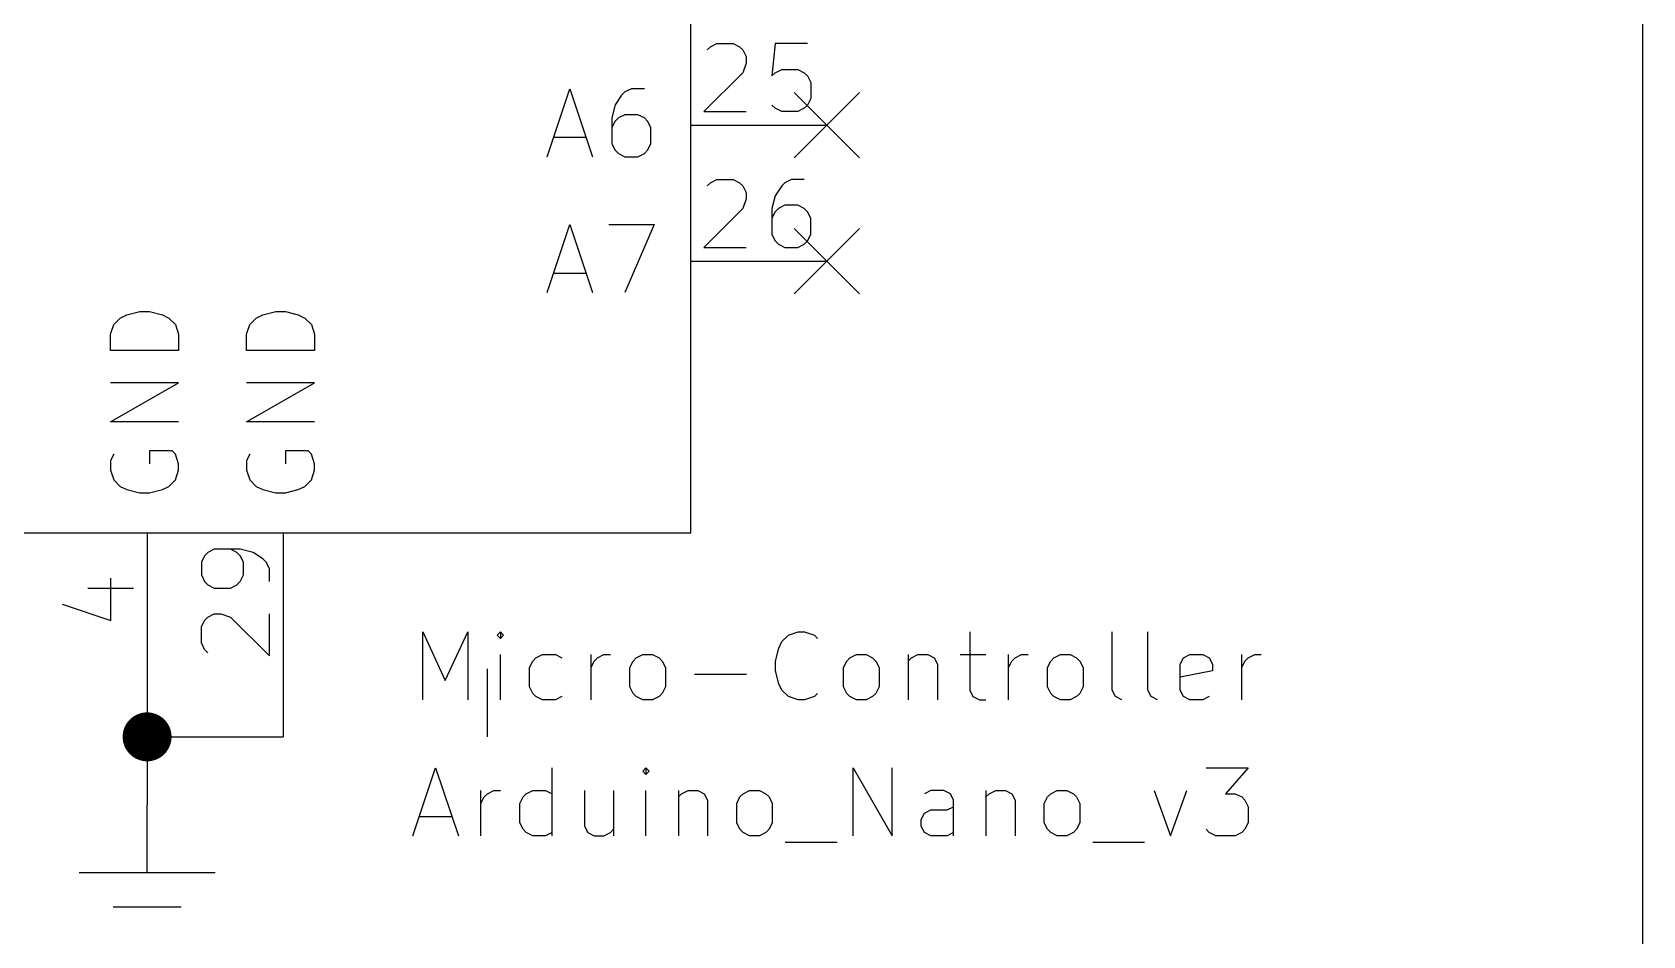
# Model space of a CAD drawing. Extents: x 0.4 to 11.3, y -7.9 to -0.4.
# Drawn here: x 5.566 to 6.75, y -5.246 to -4.582 of the extents above; entities that cross this region are included whole.
import ezdxf

# ---------------------------------------------------------------- set-up
doc = ezdxf.new("R2010")
doc.units = 0
doc.header["$MEASUREMENT"] = 0
for name, color, linetype in [('BLUE2', 5, 'CONTINUOUS'), ('BLUE3', 171, 'CONTINUOUS'), ('CYAN2', 4, 'CONTINUOUS'), ('GREEN3', 91, 'CONTINUOUS'), ('LYELLOW', 51, 'CONTINUOUS'), ('RED2', 1, 'CONTINUOUS'), ('RED3', 11, 'CONTINUOUS')]:
    doc.layers.add(name, color=color, linetype=linetype)

msp = doc.modelspace()

# ---------------------------------------------------------------- linework, layer by layer
at = {"layer": 'BLUE2', "linetype": 'CONTINUOUS'}
for p, q in [((6.126, -4.626), (6.174, -4.674)), ((6.174, -4.626), (6.126, -4.674)), ((6.126, -4.726), (6.174, -4.774)), ((6.174, -4.726), (6.126, -4.774))]:
    msp.add_line(p, q, dxfattribs=at)
at = {"layer": 'BLUE3', "linetype": 'CONTINUOUS'}
msp.add_line((6.75, -5.4), (6.75, -2.5), dxfattribs=at)
at = {"layer": 'CYAN2', "linetype": 'CONTINUOUS'}
for p, q in [((5.9443, -4.6731), (5.9609, -4.6231)), ((5.9443, -4.6731), (5.9609, -4.6231)), ((5.9609, -4.6231), (5.9776, -4.6731)), ((5.9609, -4.6231), (5.9776, -4.6731)), ((5.999, -4.6279), (5.9943, -4.635)), ((5.999, -4.6279), (5.9943, -4.635)), ((6.0014, -4.6255), (5.999, -4.6279)), ((6.0014, -4.6255), (5.999, -4.6279)), ((6.0062, -4.6231), (6.0014, -4.6255)), ((6.0062, -4.6231), (6.0014, -4.6255)), ((6.0157, -4.6231), (6.0062, -4.6231)), ((6.0157, -4.6231), (6.0062, -4.6231)), ((5.9943, -4.635), (5.9919, -4.6446)), ((5.9943, -4.635), (5.9919, -4.6446)), ((6.0014, -4.6422), (5.9967, -4.6446)), ((6.0014, -4.6422), (5.9967, -4.6446)), ((6.011, -4.6422), (6.0014, -4.6422)), ((6.011, -4.6422), (6.0014, -4.6422)), ((6.0157, -4.6446), (6.011, -4.6422)), ((6.0157, -4.6446), (6.011, -4.6422)), ((5.9919, -4.6446), (5.9919, -4.6636)), ((5.9919, -4.6446), (5.9919, -4.6636)), ((5.9943, -4.6469), (5.9919, -4.6517)), ((5.9943, -4.6469), (5.9919, -4.6517)), ((5.9967, -4.6446), (5.9943, -4.6469)), ((5.9967, -4.6446), (5.9943, -4.6469)), ((6.0181, -4.6469), (6.0157, -4.6446)), ((6.0181, -4.6469), (6.0157, -4.6446)), ((6.0205, -4.6517), (6.0181, -4.6469)), ((6.0205, -4.6517), (6.0181, -4.6469)), ((6.0205, -4.6636), (6.0205, -4.6517)), ((6.0205, -4.6636), (6.0205, -4.6517)), ((5.949, -4.6588), (5.9729, -4.6588)), ((5.949, -4.6588), (5.9729, -4.6588)), ((5.9919, -4.6636), (5.9943, -4.6684)), ((5.9919, -4.6636), (5.9943, -4.6684)), ((6.0181, -4.6684), (6.0205, -4.6636)), ((6.0181, -4.6684), (6.0205, -4.6636)), ((5.9943, -4.6684), (5.9967, -4.6708)), ((5.9943, -4.6684), (5.9967, -4.6708)), ((5.9967, -4.6708), (6.0014, -4.6731)), ((5.9967, -4.6708), (6.0014, -4.6731)), ((6.0014, -4.6731), (6.011, -4.6731)), ((6.0014, -4.6731), (6.011, -4.6731)), ((6.011, -4.6731), (6.0157, -4.6708)), ((6.011, -4.6731), (6.0157, -4.6708)), ((6.0157, -4.6708), (6.0181, -4.6684)), ((6.0157, -4.6708), (6.0181, -4.6684)), ((5.9443, -4.7731), (5.9609, -4.7231)), ((5.9443, -4.7731), (5.9609, -4.7231)), ((5.9609, -4.7231), (5.9776, -4.7731)), ((5.9609, -4.7231), (5.9776, -4.7731)), ((5.9895, -4.7231), (6.0229, -4.7231)), ((5.9895, -4.7231), (6.0229, -4.7231)), ((6.0229, -4.7231), (6.0014, -4.7731)), ((6.0229, -4.7231), (6.0014, -4.7731)), ((5.949, -4.7588), (5.9729, -4.7588)), ((5.949, -4.7588), (5.9729, -4.7588)), ((5.6231, -4.8038), (5.6255, -4.7967)), ((5.6231, -4.8038), (5.6255, -4.7967)), ((5.6255, -4.7967), (5.6303, -4.7919)), ((5.6255, -4.7967), (5.6303, -4.7919)), ((5.6303, -4.7919), (5.635, -4.7895)), ((5.6303, -4.7919), (5.635, -4.7895)), ((5.635, -4.7895), (5.6446, -4.7871)), ((5.635, -4.7895), (5.6446, -4.7871)), ((5.6446, -4.7871), (5.6517, -4.7871)), ((5.6446, -4.7871), (5.6517, -4.7871)), ((5.6517, -4.7871), (5.6612, -4.7895)), ((5.6517, -4.7871), (5.6612, -4.7895)), ((5.6612, -4.7895), (5.666, -4.7919)), ((5.6612, -4.7895), (5.666, -4.7919)), ((5.666, -4.7919), (5.6708, -4.7967)), ((5.666, -4.7919), (5.6708, -4.7967)), ((5.6708, -4.7967), (5.6731, -4.8038)), ((5.6708, -4.7967), (5.6731, -4.8038)), ((5.7231, -4.8038), (5.7255, -4.7967)), ((5.7231, -4.8038), (5.7255, -4.7967)), ((5.7255, -4.7967), (5.7303, -4.7919)), ((5.7255, -4.7967), (5.7303, -4.7919)), ((5.7303, -4.7919), (5.735, -4.7895)), ((5.7303, -4.7919), (5.735, -4.7895)), ((5.735, -4.7895), (5.7446, -4.7871)), ((5.735, -4.7895), (5.7446, -4.7871)), ((5.7446, -4.7871), (5.7517, -4.7871)), ((5.7446, -4.7871), (5.7517, -4.7871)), ((5.7517, -4.7871), (5.7612, -4.7895)), ((5.7517, -4.7871), (5.7612, -4.7895)), ((5.7612, -4.7895), (5.766, -4.7919)), ((5.7612, -4.7895), (5.766, -4.7919)), ((5.766, -4.7919), (5.7708, -4.7967)), ((5.766, -4.7919), (5.7708, -4.7967)), ((5.7708, -4.7967), (5.7731, -4.8038)), ((5.7708, -4.7967), (5.7731, -4.8038)), ((5.6231, -4.8157), (5.6231, -4.8038)), ((5.6231, -4.8157), (5.6231, -4.8038)), ((5.6731, -4.8038), (5.6731, -4.8157)), ((5.6731, -4.8038), (5.6731, -4.8157)), ((5.7231, -4.8157), (5.7231, -4.8038)), ((5.7231, -4.8157), (5.7231, -4.8038)), ((5.7731, -4.8038), (5.7731, -4.8157)), ((5.7731, -4.8038), (5.7731, -4.8157)), ((5.6731, -4.8157), (5.6231, -4.8157)), ((5.6731, -4.8157), (5.6231, -4.8157)), ((5.7731, -4.8157), (5.7231, -4.8157)), ((5.7731, -4.8157), (5.7231, -4.8157)), ((5.6231, -4.8681), (5.6731, -4.8395)), ((5.6731, -4.8395), (5.6231, -4.8395)), ((5.6231, -4.8681), (5.6731, -4.8395)), ((5.6731, -4.8395), (5.6231, -4.8395)), ((5.7231, -4.8681), (5.7731, -4.8395)), ((5.7731, -4.8395), (5.7231, -4.8395)), ((5.7231, -4.8681), (5.7731, -4.8395)), ((5.7731, -4.8395), (5.7231, -4.8395)), ((5.6731, -4.8681), (5.6231, -4.8681)), ((5.6731, -4.8681), (5.6231, -4.8681)), ((5.7731, -4.8681), (5.7231, -4.8681)), ((5.7731, -4.8681), (5.7231, -4.8681)), ((5.6255, -4.8919), (5.6231, -4.8967)), ((5.6255, -4.8919), (5.6231, -4.8967)), ((5.6684, -4.8895), (5.6517, -4.8895)), ((5.6517, -4.8895), (5.6517, -4.899)), ((5.6684, -4.8895), (5.6517, -4.8895)), ((5.6517, -4.8895), (5.6517, -4.899)), ((5.6708, -4.8919), (5.6684, -4.8895)), ((5.6708, -4.8919), (5.6684, -4.8895)), ((5.6731, -4.899), (5.6708, -4.8919)), ((5.6731, -4.899), (5.6708, -4.8919)), ((5.7255, -4.8919), (5.7231, -4.8967)), ((5.7255, -4.8919), (5.7231, -4.8967)), ((5.7684, -4.8895), (5.7517, -4.8895)), ((5.7517, -4.8895), (5.7517, -4.899)), ((5.7684, -4.8895), (5.7517, -4.8895)), ((5.7517, -4.8895), (5.7517, -4.899)), ((5.7708, -4.8919), (5.7684, -4.8895)), ((5.7708, -4.8919), (5.7684, -4.8895)), ((5.7731, -4.899), (5.7708, -4.8919)), ((5.7731, -4.899), (5.7708, -4.8919)), ((5.6231, -4.8967), (5.6231, -4.9038)), ((5.6231, -4.8967), (5.6231, -4.9038)), ((5.6231, -4.9038), (5.6255, -4.9109)), ((5.6231, -4.9038), (5.6255, -4.9109)), ((5.6708, -4.9109), (5.6731, -4.9038)), ((5.6708, -4.9109), (5.6731, -4.9038)), ((5.6731, -4.9038), (5.6731, -4.899)), ((5.6731, -4.9038), (5.6731, -4.899)), ((5.7231, -4.8967), (5.7231, -4.9038)), ((5.7231, -4.8967), (5.7231, -4.9038)), ((5.7231, -4.9038), (5.7255, -4.9109)), ((5.7231, -4.9038), (5.7255, -4.9109)), ((5.7708, -4.9109), (5.7731, -4.9038)), ((5.7708, -4.9109), (5.7731, -4.9038)), ((5.7731, -4.9038), (5.7731, -4.899)), ((5.7731, -4.9038), (5.7731, -4.899)), ((5.6255, -4.9109), (5.6303, -4.9157)), ((5.6255, -4.9109), (5.6303, -4.9157)), ((5.666, -4.9157), (5.6708, -4.9109)), ((5.666, -4.9157), (5.6708, -4.9109)), ((5.7255, -4.9109), (5.7303, -4.9157)), ((5.7255, -4.9109), (5.7303, -4.9157)), ((5.766, -4.9157), (5.7708, -4.9109)), ((5.766, -4.9157), (5.7708, -4.9109)), ((5.6303, -4.9157), (5.635, -4.9181)), ((5.6303, -4.9157), (5.635, -4.9181)), ((5.635, -4.9181), (5.6446, -4.9205)), ((5.635, -4.9181), (5.6446, -4.9205)), ((5.6446, -4.9205), (5.6517, -4.9205)), ((5.6446, -4.9205), (5.6517, -4.9205)), ((5.6517, -4.9205), (5.6612, -4.9181)), ((5.6517, -4.9205), (5.6612, -4.9181)), ((5.6612, -4.9181), (5.666, -4.9157)), ((5.6612, -4.9181), (5.666, -4.9157)), ((5.7303, -4.9157), (5.735, -4.9181)), ((5.7303, -4.9157), (5.735, -4.9181)), ((5.735, -4.9181), (5.7446, -4.9205)), ((5.735, -4.9181), (5.7446, -4.9205)), ((5.7446, -4.9205), (5.7517, -4.9205)), ((5.7446, -4.9205), (5.7517, -4.9205)), ((5.7517, -4.9205), (5.7612, -4.9181)), ((5.7517, -4.9205), (5.7612, -4.9181)), ((5.7612, -4.9181), (5.766, -4.9157)), ((5.7612, -4.9181), (5.766, -4.9157)), ((5.8527, -5.0728), (5.8527, -5.0228)), ((5.8527, -5.0228), (5.8693, -5.0585)), ((5.8527, -5.0728), (5.8527, -5.0228)), ((5.8527, -5.0228), (5.8693, -5.0585)), ((5.8693, -5.0585), (5.886, -5.0228)), ((5.8693, -5.0585), (5.886, -5.0228)), ((5.886, -5.0228), (5.886, -5.0728)), ((5.886, -5.0228), (5.886, -5.0728)), ((5.9098, -5.0228), (5.9074, -5.0252)), ((5.9098, -5.0228), (5.9074, -5.0252)), ((5.9074, -5.0252), (5.9098, -5.0276)), ((5.9074, -5.0252), (5.9098, -5.0276)), ((5.9122, -5.0252), (5.9098, -5.0228)), ((5.9098, -5.0228), (5.9098, -5.0276)), ((5.9122, -5.0252), (5.9098, -5.0228)), ((5.9098, -5.0228), (5.9098, -5.0276)), ((5.9098, -5.0276), (5.9122, -5.0252)), ((5.9098, -5.0276), (5.9122, -5.0252)), ((6.1146, -5.0347), (6.1169, -5.0299)), ((6.1146, -5.0347), (6.1169, -5.0299)), ((6.1169, -5.0299), (6.1217, -5.0252)), ((6.1169, -5.0299), (6.1217, -5.0252)), ((6.1217, -5.0252), (6.1289, -5.0228)), ((6.1217, -5.0252), (6.1289, -5.0228)), ((6.1289, -5.0228), (6.1336, -5.0228)), ((6.1289, -5.0228), (6.1336, -5.0228)), ((6.1336, -5.0228), (6.1408, -5.0252)), ((6.1336, -5.0228), (6.1408, -5.0252)), ((6.1408, -5.0252), (6.1431, -5.0276)), ((6.1408, -5.0252), (6.1431, -5.0276)), ((6.255, -5.0228), (6.255, -5.0657)), ((6.255, -5.0228), (6.255, -5.0657)), ((6.3598, -5.0657), (6.3598, -5.0228)), ((6.3598, -5.0657), (6.3598, -5.0228)), ((6.386, -5.0657), (6.386, -5.0228)), ((6.386, -5.0657), (6.386, -5.0228)), ((5.9098, -5.0728), (5.9098, -5.0395)), ((5.9098, -5.0728), (5.9098, -5.0395)), ((5.9312, -5.049), (5.9336, -5.0442)), ((5.9312, -5.049), (5.9336, -5.0442)), ((5.9336, -5.0442), (5.936, -5.0419)), ((5.9336, -5.0442), (5.936, -5.0419)), ((5.936, -5.0419), (5.9408, -5.0395)), ((5.936, -5.0419), (5.9408, -5.0395)), ((5.9408, -5.0395), (5.9503, -5.0395)), ((5.9408, -5.0395), (5.9503, -5.0395)), ((5.9503, -5.0395), (5.955, -5.0419)), ((5.9503, -5.0395), (5.955, -5.0419)), ((5.9765, -5.0728), (5.9765, -5.0395)), ((5.9765, -5.0728), (5.9765, -5.0395)), ((5.9765, -5.049), (5.9789, -5.0442)), ((5.9765, -5.049), (5.9789, -5.0442)), ((5.9789, -5.0442), (5.9812, -5.0419)), ((5.9789, -5.0442), (5.9812, -5.0419)), ((5.9812, -5.0419), (5.986, -5.0395)), ((5.9812, -5.0419), (5.986, -5.0395)), ((5.986, -5.0395), (5.9908, -5.0395)), ((5.986, -5.0395), (5.9908, -5.0395)), ((6.005, -5.049), (6.0074, -5.0442)), ((6.005, -5.049), (6.0074, -5.0442)), ((6.0074, -5.0442), (6.0098, -5.0419)), ((6.0074, -5.0442), (6.0098, -5.0419)), ((6.0098, -5.0419), (6.0146, -5.0395)), ((6.0098, -5.0419), (6.0146, -5.0395)), ((6.0146, -5.0395), (6.0217, -5.0395)), ((6.0146, -5.0395), (6.0217, -5.0395)), ((6.0217, -5.0395), (6.0265, -5.0419)), ((6.0217, -5.0395), (6.0265, -5.0419)), ((6.0265, -5.0419), (6.0289, -5.0442)), ((6.0265, -5.0419), (6.0289, -5.0442)), ((6.0289, -5.0442), (6.0312, -5.049)), ((6.0289, -5.0442), (6.0312, -5.049)), ((6.1122, -5.0442), (6.1146, -5.0347)), ((6.1122, -5.0442), (6.1146, -5.0347)), ((6.1122, -5.0514), (6.1122, -5.0442)), ((6.1122, -5.0514), (6.1122, -5.0442)), ((6.1622, -5.049), (6.1646, -5.0442)), ((6.1622, -5.049), (6.1646, -5.0442)), ((6.1646, -5.0442), (6.1669, -5.0419)), ((6.1646, -5.0442), (6.1669, -5.0419)), ((6.1669, -5.0419), (6.1717, -5.0395)), ((6.1669, -5.0419), (6.1717, -5.0395)), ((6.1717, -5.0395), (6.1789, -5.0395)), ((6.1717, -5.0395), (6.1789, -5.0395)), ((6.1789, -5.0395), (6.1836, -5.0419)), ((6.1789, -5.0395), (6.1836, -5.0419)), ((6.1836, -5.0419), (6.186, -5.0442)), ((6.1836, -5.0419), (6.186, -5.0442)), ((6.186, -5.0442), (6.1884, -5.049)), ((6.186, -5.0442), (6.1884, -5.049)), ((6.2098, -5.0395), (6.2098, -5.0728)), ((6.2098, -5.0395), (6.2098, -5.0728)), ((6.2098, -5.0442), (6.2122, -5.0419)), ((6.2098, -5.0442), (6.2122, -5.0419)), ((6.2122, -5.0419), (6.2169, -5.0395)), ((6.2122, -5.0419), (6.2169, -5.0395)), ((6.2169, -5.0395), (6.2241, -5.0395)), ((6.2169, -5.0395), (6.2241, -5.0395)), ((6.2241, -5.0395), (6.2289, -5.0419)), ((6.2241, -5.0395), (6.2289, -5.0419)), ((6.2289, -5.0419), (6.2312, -5.0466)), ((6.2289, -5.0419), (6.2312, -5.0466)), ((6.2479, -5.0395), (6.2669, -5.0395)), ((6.2479, -5.0395), (6.2669, -5.0395)), ((6.2836, -5.0728), (6.2836, -5.0395)), ((6.2836, -5.0728), (6.2836, -5.0395)), ((6.2836, -5.049), (6.286, -5.0442)), ((6.2836, -5.049), (6.286, -5.0442)), ((6.286, -5.0442), (6.2884, -5.0419)), ((6.286, -5.0442), (6.2884, -5.0419)), ((6.2884, -5.0419), (6.2931, -5.0395)), ((6.2884, -5.0419), (6.2931, -5.0395)), ((6.2931, -5.0395), (6.2979, -5.0395)), ((6.2931, -5.0395), (6.2979, -5.0395)), ((6.3122, -5.049), (6.3146, -5.0442)), ((6.3122, -5.049), (6.3146, -5.0442)), ((6.3146, -5.0442), (6.3169, -5.0419)), ((6.3146, -5.0442), (6.3169, -5.0419)), ((6.3169, -5.0419), (6.3217, -5.0395)), ((6.3169, -5.0419), (6.3217, -5.0395)), ((6.3217, -5.0395), (6.3289, -5.0395)), ((6.3217, -5.0395), (6.3289, -5.0395)), ((6.3289, -5.0395), (6.3336, -5.0419)), ((6.3289, -5.0395), (6.3336, -5.0419)), ((6.3336, -5.0419), (6.336, -5.0442)), ((6.3336, -5.0419), (6.336, -5.0442)), ((6.336, -5.0442), (6.3384, -5.049)), ((6.336, -5.0442), (6.3384, -5.049)), ((6.4098, -5.0466), (6.4122, -5.0419)), ((6.4098, -5.0466), (6.4122, -5.0419)), ((6.4122, -5.0419), (6.4169, -5.0395)), ((6.4122, -5.0419), (6.4169, -5.0395)), ((6.4169, -5.0395), (6.4265, -5.0395)), ((6.4169, -5.0395), (6.4265, -5.0395)), ((6.4265, -5.0395), (6.4312, -5.0419)), ((6.4265, -5.0395), (6.4312, -5.0419)), ((6.4312, -5.0419), (6.4336, -5.0466)), ((6.4312, -5.0419), (6.4336, -5.0466)), ((6.455, -5.0728), (6.455, -5.0395)), ((6.455, -5.0728), (6.455, -5.0395)), ((6.455, -5.049), (6.4574, -5.0442)), ((6.455, -5.049), (6.4574, -5.0442)), ((6.4574, -5.0442), (6.4598, -5.0419)), ((6.4574, -5.0442), (6.4598, -5.0419)), ((6.4598, -5.0419), (6.4646, -5.0395)), ((6.4598, -5.0419), (6.4646, -5.0395)), ((6.4646, -5.0395), (6.4693, -5.0395)), ((6.4646, -5.0395), (6.4693, -5.0395)), ((5.9312, -5.0633), (5.9312, -5.049)), ((5.9312, -5.0633), (5.9312, -5.049)), ((6.005, -5.0633), (6.005, -5.049)), ((6.005, -5.0633), (6.005, -5.049)), ((6.0312, -5.049), (6.0312, -5.0633)), ((6.0312, -5.049), (6.0312, -5.0633)), ((6.0527, -5.0538), (6.0908, -5.0538)), ((6.0527, -5.0538), (6.0908, -5.0538)), ((6.1146, -5.0609), (6.1122, -5.0514)), ((6.1146, -5.0609), (6.1122, -5.0514)), ((6.1622, -5.0633), (6.1622, -5.049)), ((6.1622, -5.0633), (6.1622, -5.049)), ((6.1884, -5.049), (6.1884, -5.0633)), ((6.1884, -5.049), (6.1884, -5.0633)), ((6.2312, -5.0466), (6.2312, -5.0728)), ((6.2312, -5.0466), (6.2312, -5.0728)), ((6.3122, -5.0633), (6.3122, -5.049)), ((6.3122, -5.0633), (6.3122, -5.049)), ((6.3384, -5.049), (6.3384, -5.0633)), ((6.3384, -5.049), (6.3384, -5.0633)), ((6.4098, -5.0657), (6.4098, -5.0466)), ((6.4098, -5.0657), (6.4098, -5.0466)), ((6.4336, -5.0514), (6.4098, -5.0561)), ((6.4336, -5.0514), (6.4098, -5.0561)), ((6.4336, -5.0466), (6.4336, -5.0514)), ((6.4336, -5.0466), (6.4336, -5.0514)), ((5.9336, -5.068), (5.9312, -5.0633)), ((5.9336, -5.068), (5.9312, -5.0633)), ((5.936, -5.0704), (5.9336, -5.068)), ((5.936, -5.0704), (5.9336, -5.068)), ((6.0074, -5.068), (6.005, -5.0633)), ((6.0074, -5.068), (6.005, -5.0633)), ((6.0098, -5.0704), (6.0074, -5.068)), ((6.0098, -5.0704), (6.0074, -5.068)), ((6.0289, -5.068), (6.0265, -5.0704)), ((6.0289, -5.068), (6.0265, -5.0704)), ((6.0312, -5.0633), (6.0289, -5.068)), ((6.0312, -5.0633), (6.0289, -5.068)), ((6.1169, -5.0657), (6.1146, -5.0609)), ((6.1169, -5.0657), (6.1146, -5.0609)), ((6.1217, -5.0704), (6.1169, -5.0657)), ((6.1217, -5.0704), (6.1169, -5.0657)), ((6.1431, -5.068), (6.1408, -5.0704)), ((6.1431, -5.068), (6.1408, -5.0704)), ((6.1646, -5.068), (6.1622, -5.0633)), ((6.1646, -5.068), (6.1622, -5.0633)), ((6.1669, -5.0704), (6.1646, -5.068)), ((6.1669, -5.0704), (6.1646, -5.068)), ((6.186, -5.068), (6.1836, -5.0704)), ((6.186, -5.068), (6.1836, -5.0704)), ((6.1884, -5.0633), (6.186, -5.068)), ((6.1884, -5.0633), (6.186, -5.068)), ((6.255, -5.0657), (6.2574, -5.0704)), ((6.255, -5.0657), (6.2574, -5.0704)), ((6.3146, -5.068), (6.3122, -5.0633)), ((6.3146, -5.068), (6.3122, -5.0633)), ((6.3169, -5.0704), (6.3146, -5.068)), ((6.3169, -5.0704), (6.3146, -5.068)), ((6.336, -5.068), (6.3336, -5.0704)), ((6.336, -5.068), (6.3336, -5.0704)), ((6.3384, -5.0633), (6.336, -5.068)), ((6.3384, -5.0633), (6.336, -5.068)), ((6.3622, -5.0704), (6.3598, -5.0657)), ((6.3622, -5.0704), (6.3598, -5.0657)), ((6.3884, -5.0704), (6.386, -5.0657)), ((6.3884, -5.0704), (6.386, -5.0657)), ((6.4122, -5.0704), (6.4098, -5.0657)), ((6.4122, -5.0704), (6.4098, -5.0657)), ((5.9408, -5.0728), (5.936, -5.0704)), ((5.9408, -5.0728), (5.936, -5.0704)), ((5.9503, -5.0728), (5.9408, -5.0728)), ((5.9503, -5.0728), (5.9408, -5.0728)), ((5.955, -5.0704), (5.9503, -5.0728)), ((5.955, -5.0704), (5.9503, -5.0728)), ((6.0146, -5.0728), (6.0098, -5.0704)), ((6.0146, -5.0728), (6.0098, -5.0704)), ((6.0217, -5.0728), (6.0146, -5.0728)), ((6.0217, -5.0728), (6.0146, -5.0728)), ((6.0265, -5.0704), (6.0217, -5.0728)), ((6.0265, -5.0704), (6.0217, -5.0728)), ((6.1289, -5.0728), (6.1217, -5.0704)), ((6.1289, -5.0728), (6.1217, -5.0704)), ((6.1336, -5.0728), (6.1289, -5.0728)), ((6.1336, -5.0728), (6.1289, -5.0728)), ((6.1408, -5.0704), (6.1336, -5.0728)), ((6.1408, -5.0704), (6.1336, -5.0728)), ((6.1717, -5.0728), (6.1669, -5.0704)), ((6.1717, -5.0728), (6.1669, -5.0704)), ((6.1789, -5.0728), (6.1717, -5.0728)), ((6.1789, -5.0728), (6.1717, -5.0728)), ((6.1836, -5.0704), (6.1789, -5.0728)), ((6.1836, -5.0704), (6.1789, -5.0728)), ((6.2574, -5.0704), (6.2622, -5.0728)), ((6.2574, -5.0704), (6.2622, -5.0728)), ((6.2622, -5.0728), (6.2669, -5.0728)), ((6.2622, -5.0728), (6.2669, -5.0728)), ((6.3217, -5.0728), (6.3169, -5.0704)), ((6.3217, -5.0728), (6.3169, -5.0704)), ((6.3289, -5.0728), (6.3217, -5.0728)), ((6.3289, -5.0728), (6.3217, -5.0728)), ((6.3336, -5.0704), (6.3289, -5.0728)), ((6.3336, -5.0704), (6.3289, -5.0728)), ((6.3669, -5.0728), (6.3622, -5.0704)), ((6.3669, -5.0728), (6.3622, -5.0704)), ((6.3931, -5.0728), (6.3884, -5.0704)), ((6.3931, -5.0728), (6.3884, -5.0704)), ((6.4169, -5.0728), (6.4122, -5.0704)), ((6.4169, -5.0728), (6.4122, -5.0704)), ((6.4265, -5.0728), (6.4169, -5.0728)), ((6.4265, -5.0728), (6.4169, -5.0728)), ((6.4312, -5.0704), (6.4265, -5.0728)), ((6.4312, -5.0704), (6.4265, -5.0728)), ((5.8455, -5.1728), (5.8622, -5.1228)), ((5.8455, -5.1728), (5.8622, -5.1228)), ((5.8622, -5.1228), (5.8789, -5.1728)), ((5.8622, -5.1228), (5.8789, -5.1728)), ((5.9479, -5.1728), (5.9479, -5.1228)), ((5.9479, -5.1728), (5.9479, -5.1228)), ((6.0169, -5.1228), (6.0146, -5.1252)), ((6.0169, -5.1228), (6.0146, -5.1252)), ((6.0146, -5.1252), (6.0169, -5.1276)), ((6.0146, -5.1252), (6.0169, -5.1276)), ((6.0193, -5.1252), (6.0169, -5.1228)), ((6.0169, -5.1228), (6.0169, -5.1276)), ((6.0193, -5.1252), (6.0169, -5.1228)), ((6.0169, -5.1228), (6.0169, -5.1276)), ((6.0169, -5.1276), (6.0193, -5.1252)), ((6.0169, -5.1276), (6.0193, -5.1252)), ((6.1693, -5.1728), (6.1693, -5.1228)), ((6.1693, -5.1228), (6.1979, -5.1728)), ((6.1693, -5.1728), (6.1693, -5.1228)), ((6.1693, -5.1228), (6.1979, -5.1728)), ((6.1979, -5.1728), (6.1979, -5.1228)), ((6.1979, -5.1728), (6.1979, -5.1228)), ((6.4288, -5.1228), (6.4598, -5.1228)), ((6.4288, -5.1228), (6.4598, -5.1228)), ((6.4598, -5.1228), (6.4431, -5.1419)), ((6.4598, -5.1228), (6.4431, -5.1419)), ((5.8955, -5.1728), (5.8955, -5.1395)), ((5.8955, -5.1728), (5.8955, -5.1395)), ((5.9003, -5.1419), (5.905, -5.1395)), ((5.9003, -5.1419), (5.905, -5.1395)), ((5.905, -5.1395), (5.9098, -5.1395)), ((5.905, -5.1395), (5.9098, -5.1395)), ((5.9289, -5.1419), (5.9336, -5.1395)), ((5.9289, -5.1419), (5.9336, -5.1395)), ((5.9336, -5.1395), (5.9431, -5.1395)), ((5.9336, -5.1395), (5.9431, -5.1395)), ((5.9431, -5.1395), (5.9479, -5.1419)), ((5.9431, -5.1395), (5.9479, -5.1419)), ((5.9717, -5.1395), (5.9717, -5.1657)), ((5.9717, -5.1395), (5.9717, -5.1657)), ((5.9931, -5.1395), (5.9931, -5.1728)), ((5.9931, -5.1395), (5.9931, -5.1728)), ((6.0169, -5.1728), (6.0169, -5.1395)), ((6.0169, -5.1728), (6.0169, -5.1395)), ((6.0408, -5.1395), (6.0408, -5.1728)), ((6.0408, -5.1395), (6.0408, -5.1728)), ((6.0431, -5.1419), (6.0479, -5.1395)), ((6.0431, -5.1419), (6.0479, -5.1395)), ((6.0479, -5.1395), (6.055, -5.1395)), ((6.0479, -5.1395), (6.055, -5.1395)), ((6.055, -5.1395), (6.0598, -5.1419)), ((6.055, -5.1395), (6.0598, -5.1419)), ((6.0884, -5.1419), (6.0931, -5.1395)), ((6.0884, -5.1419), (6.0931, -5.1395)), ((6.0931, -5.1395), (6.1003, -5.1395)), ((6.0931, -5.1395), (6.1003, -5.1395)), ((6.1003, -5.1395), (6.105, -5.1419)), ((6.1003, -5.1395), (6.105, -5.1419)), ((6.2265, -5.1395), (6.2217, -5.1419)), ((6.2265, -5.1395), (6.2217, -5.1419)), ((6.236, -5.1395), (6.2265, -5.1395)), ((6.236, -5.1395), (6.2265, -5.1395)), ((6.2408, -5.1419), (6.236, -5.1395)), ((6.2408, -5.1419), (6.236, -5.1395)), ((6.2669, -5.1395), (6.2669, -5.1728)), ((6.2669, -5.1395), (6.2669, -5.1728)), ((6.2693, -5.1419), (6.2741, -5.1395)), ((6.2693, -5.1419), (6.2741, -5.1395)), ((6.2741, -5.1395), (6.2812, -5.1395)), ((6.2741, -5.1395), (6.2812, -5.1395)), ((6.2812, -5.1395), (6.286, -5.1419)), ((6.2812, -5.1395), (6.286, -5.1419)), ((6.3146, -5.1419), (6.3193, -5.1395)), ((6.3146, -5.1419), (6.3193, -5.1395)), ((6.3193, -5.1395), (6.3265, -5.1395)), ((6.3193, -5.1395), (6.3265, -5.1395)), ((6.3265, -5.1395), (6.3312, -5.1419)), ((6.3265, -5.1395), (6.3312, -5.1419)), ((6.3907, -5.1395), (6.4027, -5.1728)), ((6.3907, -5.1395), (6.4027, -5.1728)), ((6.4027, -5.1728), (6.4146, -5.1395)), ((6.4027, -5.1728), (6.4146, -5.1395)), ((5.8955, -5.149), (5.8979, -5.1442)), ((5.8955, -5.149), (5.8979, -5.1442)), ((5.8979, -5.1442), (5.9003, -5.1419)), ((5.8979, -5.1442), (5.9003, -5.1419)), ((5.9241, -5.149), (5.9265, -5.1442)), ((5.9241, -5.149), (5.9265, -5.1442)), ((5.9241, -5.1633), (5.9241, -5.149)), ((5.9241, -5.1633), (5.9241, -5.149)), ((5.9265, -5.1442), (5.9289, -5.1419)), ((5.9265, -5.1442), (5.9289, -5.1419)), ((6.0408, -5.1442), (6.0431, -5.1419)), ((6.0408, -5.1442), (6.0431, -5.1419)), ((6.0598, -5.1419), (6.0622, -5.1466)), ((6.0598, -5.1419), (6.0622, -5.1466)), ((6.0622, -5.1466), (6.0622, -5.1728)), ((6.0622, -5.1466), (6.0622, -5.1728)), ((6.0836, -5.149), (6.086, -5.1442)), ((6.0836, -5.149), (6.086, -5.1442)), ((6.0836, -5.1633), (6.0836, -5.149)), ((6.0836, -5.1633), (6.0836, -5.149)), ((6.086, -5.1442), (6.0884, -5.1419)), ((6.086, -5.1442), (6.0884, -5.1419)), ((6.105, -5.1419), (6.1074, -5.1442)), ((6.105, -5.1419), (6.1074, -5.1442)), ((6.1074, -5.1442), (6.1098, -5.149)), ((6.1074, -5.1442), (6.1098, -5.149)), ((6.1098, -5.149), (6.1098, -5.1633)), ((6.1098, -5.149), (6.1098, -5.1633)), ((6.2384, -5.1538), (6.2431, -5.1514)), ((6.2384, -5.1538), (6.2431, -5.1514)), ((6.2431, -5.1466), (6.2408, -5.1419)), ((6.2431, -5.1466), (6.2408, -5.1419)), ((6.2431, -5.1728), (6.2431, -5.1466)), ((6.2431, -5.1728), (6.2431, -5.1466)), ((6.2669, -5.1442), (6.2693, -5.1419)), ((6.2669, -5.1442), (6.2693, -5.1419)), ((6.286, -5.1419), (6.2884, -5.1466)), ((6.286, -5.1419), (6.2884, -5.1466)), ((6.2884, -5.1466), (6.2884, -5.1728)), ((6.2884, -5.1466), (6.2884, -5.1728)), ((6.3098, -5.149), (6.3122, -5.1442)), ((6.3098, -5.149), (6.3122, -5.1442)), ((6.3098, -5.1633), (6.3098, -5.149)), ((6.3098, -5.1633), (6.3098, -5.149)), ((6.3122, -5.1442), (6.3146, -5.1419)), ((6.3122, -5.1442), (6.3146, -5.1419)), ((6.3312, -5.1419), (6.3336, -5.1442)), ((6.3312, -5.1419), (6.3336, -5.1442)), ((6.3336, -5.1442), (6.336, -5.149)), ((6.3336, -5.1442), (6.336, -5.149)), ((6.336, -5.149), (6.336, -5.1633)), ((6.336, -5.149), (6.336, -5.1633)), ((6.4431, -5.1419), (6.4503, -5.1419)), ((6.4431, -5.1419), (6.4503, -5.1419)), ((6.4503, -5.1419), (6.455, -5.1442)), ((6.4503, -5.1419), (6.455, -5.1442)), ((6.455, -5.1442), (6.4574, -5.1466)), ((6.455, -5.1442), (6.4574, -5.1466)), ((6.4574, -5.1466), (6.4598, -5.1514)), ((6.4574, -5.1466), (6.4598, -5.1514)), ((6.4598, -5.1514), (6.4598, -5.1633)), ((6.4598, -5.1514), (6.4598, -5.1633)), ((5.8503, -5.1585), (5.8741, -5.1585)), ((5.8503, -5.1585), (5.8741, -5.1585)), ((5.9265, -5.168), (5.9241, -5.1633)), ((5.9265, -5.168), (5.9241, -5.1633)), ((6.086, -5.168), (6.0836, -5.1633)), ((6.086, -5.168), (6.0836, -5.1633)), ((6.1098, -5.1633), (6.1074, -5.168)), ((6.1098, -5.1633), (6.1074, -5.168)), ((6.2193, -5.1609), (6.2217, -5.1561)), ((6.2193, -5.1609), (6.2217, -5.1561)), ((6.2193, -5.1657), (6.2193, -5.1609)), ((6.2193, -5.1657), (6.2193, -5.1609)), ((6.2217, -5.1561), (6.2265, -5.1538)), ((6.2217, -5.1561), (6.2265, -5.1538)), ((6.2265, -5.1538), (6.2384, -5.1538)), ((6.2265, -5.1538), (6.2384, -5.1538)), ((6.3122, -5.168), (6.3098, -5.1633)), ((6.3122, -5.168), (6.3098, -5.1633)), ((6.336, -5.1633), (6.3336, -5.168)), ((6.336, -5.1633), (6.3336, -5.168)), ((6.4598, -5.1633), (6.4574, -5.168)), ((6.4598, -5.1633), (6.4574, -5.168)), ((5.9289, -5.1704), (5.9265, -5.168)), ((5.9289, -5.1704), (5.9265, -5.168)), ((5.9336, -5.1728), (5.9289, -5.1704)), ((5.9336, -5.1728), (5.9289, -5.1704)), ((5.9431, -5.1728), (5.9336, -5.1728)), ((5.9431, -5.1728), (5.9336, -5.1728)), ((5.9479, -5.1704), (5.9431, -5.1728)), ((5.9479, -5.1704), (5.9431, -5.1728)), ((5.9717, -5.1657), (5.9741, -5.1704)), ((5.9717, -5.1657), (5.9741, -5.1704)), ((5.9741, -5.1704), (5.9789, -5.1728)), ((5.9741, -5.1704), (5.9789, -5.1728)), ((5.9789, -5.1728), (5.986, -5.1728)), ((5.9789, -5.1728), (5.986, -5.1728)), ((5.986, -5.1728), (5.9908, -5.1704)), ((5.986, -5.1728), (5.9908, -5.1704)), ((5.9908, -5.1704), (5.9931, -5.168)), ((5.9908, -5.1704), (5.9931, -5.168)), ((6.0884, -5.1704), (6.086, -5.168)), ((6.0884, -5.1704), (6.086, -5.168)), ((6.0931, -5.1728), (6.0884, -5.1704)), ((6.0931, -5.1728), (6.0884, -5.1704)), ((6.1003, -5.1728), (6.0931, -5.1728)), ((6.1003, -5.1728), (6.0931, -5.1728)), ((6.105, -5.1704), (6.1003, -5.1728)), ((6.105, -5.1704), (6.1003, -5.1728)), ((6.1074, -5.168), (6.105, -5.1704)), ((6.1074, -5.168), (6.105, -5.1704)), ((6.2217, -5.1704), (6.2193, -5.1657)), ((6.2217, -5.1704), (6.2193, -5.1657)), ((6.2265, -5.1728), (6.2217, -5.1704)), ((6.2265, -5.1728), (6.2217, -5.1704)), ((6.2384, -5.1728), (6.2265, -5.1728)), ((6.2384, -5.1728), (6.2265, -5.1728)), ((6.2431, -5.1704), (6.2384, -5.1728)), ((6.2431, -5.1704), (6.2384, -5.1728)), ((6.3146, -5.1704), (6.3122, -5.168)), ((6.3146, -5.1704), (6.3122, -5.168)), ((6.3193, -5.1728), (6.3146, -5.1704)), ((6.3193, -5.1728), (6.3146, -5.1704)), ((6.3265, -5.1728), (6.3193, -5.1728)), ((6.3265, -5.1728), (6.3193, -5.1728)), ((6.3312, -5.1704), (6.3265, -5.1728)), ((6.3312, -5.1704), (6.3265, -5.1728)), ((6.3336, -5.168), (6.3312, -5.1704)), ((6.3336, -5.168), (6.3312, -5.1704)), ((6.4312, -5.1704), (6.4288, -5.168)), ((6.4312, -5.1704), (6.4288, -5.168)), ((6.436, -5.1728), (6.4312, -5.1704)), ((6.436, -5.1728), (6.4312, -5.1704)), ((6.4503, -5.1728), (6.436, -5.1728)), ((6.4503, -5.1728), (6.436, -5.1728)), ((6.455, -5.1704), (6.4503, -5.1728)), ((6.455, -5.1704), (6.4503, -5.1728)), ((6.4574, -5.168), (6.455, -5.1704)), ((6.4574, -5.168), (6.455, -5.1704)), ((6.1193, -5.1776), (6.1574, -5.1776)), ((6.1193, -5.1776), (6.1574, -5.1776)), ((6.3455, -5.1776), (6.3836, -5.1776)), ((6.3455, -5.1776), (6.3836, -5.1776))]:
    msp.add_line(p, q, dxfattribs=at)
at = {"layer": 'GREEN3', "linetype": 'CONTINUOUS'}
for p, q in [((5.65, -5.05), (5.65, -5.1)), ((5.75, -5.05), (5.75, -5.1)), ((5.9, -5.05), (5.9, -5.1)), ((5.65, -5.1), (5.65, -5.15)), ((5.65, -5.1), (5.75, -5.1))]:
    msp.add_line(p, q, dxfattribs=at)
at = {"layer": 'GREEN3', "const_width": 0.018}
msp.add_lwpolyline([(5.641, -5.1, 1), (5.659, -5.1, 1)], format="xyb", close=True, dxfattribs=at)
at = {"layer": 'LYELLOW', "linetype": 'CONTINUOUS'}
for p, q in [((6.05, -4.95), (6.05, -3.15)), ((5.25, -4.95), (6.05, -4.95))]:
    msp.add_line(p, q, dxfattribs=at)
at = {"layer": 'RED2', "linetype": 'CONTINUOUS'}
for p, q in [((6.05, -4.95), (6.05, -3.15)), ((6.05, -4.65), (6.15, -4.65)), ((6.05, -4.65), (6.15, -4.65)), ((6.05, -4.75), (6.15, -4.75)), ((6.05, -4.75), (6.15, -4.75)), ((5.25, -4.95), (6.05, -4.95)), ((5.65, -4.95), (5.65, -5.05)), ((5.65, -4.95), (5.65, -5.05)), ((5.75, -4.95), (5.75, -5.05)), ((5.75, -4.95), (5.75, -5.05)), ((5.65, -5.2), (5.65, -5.15)), ((5.7, -5.2), (5.6, -5.2)), ((5.625, -5.225), (5.675, -5.225))]:
    msp.add_line(p, q, dxfattribs=at)
at = {"layer": 'RED3', "linetype": 'CONTINUOUS'}
for p, q in [((6.0619, -4.5946), (6.0643, -4.5923)), ((6.0619, -4.5946), (6.0643, -4.5923)), ((6.0643, -4.5923), (6.069, -4.5899)), ((6.0643, -4.5923), (6.069, -4.5899)), ((6.069, -4.5899), (6.081, -4.5899)), ((6.069, -4.5899), (6.081, -4.5899)), ((6.081, -4.5899), (6.0857, -4.5923)), ((6.081, -4.5899), (6.0857, -4.5923)), ((6.0857, -4.5923), (6.0881, -4.5946)), ((6.0857, -4.5923), (6.0881, -4.5946)), ((6.0881, -4.5946), (6.0905, -4.5994)), ((6.0881, -4.5946), (6.0905, -4.5994)), ((6.1119, -4.5899), (6.1095, -4.6137)), ((6.1119, -4.5899), (6.1095, -4.6137)), ((6.1357, -4.5899), (6.1119, -4.5899)), ((6.1357, -4.5899), (6.1119, -4.5899)), ((6.0905, -4.6042), (6.0881, -4.6113)), ((6.0905, -4.6042), (6.0881, -4.6113)), ((6.0905, -4.5994), (6.0905, -4.6042)), ((6.0905, -4.5994), (6.0905, -4.6042)), ((6.0881, -4.6113), (6.0595, -4.6399)), ((6.0881, -4.6113), (6.0595, -4.6399)), ((6.1095, -4.6137), (6.1119, -4.6113)), ((6.1095, -4.6137), (6.1119, -4.6113)), ((6.1119, -4.6113), (6.1167, -4.6089)), ((6.1119, -4.6113), (6.1167, -4.6089)), ((6.1167, -4.6089), (6.1286, -4.6089)), ((6.1167, -4.6089), (6.1286, -4.6089)), ((6.1286, -4.6089), (6.1333, -4.6113)), ((6.1286, -4.6089), (6.1333, -4.6113)), ((6.1333, -4.6113), (6.1357, -4.6137)), ((6.1333, -4.6113), (6.1357, -4.6137)), ((6.1357, -4.6137), (6.1381, -4.6184)), ((6.1357, -4.6137), (6.1381, -4.6184)), ((6.1381, -4.6184), (6.1381, -4.6304)), ((6.1381, -4.6184), (6.1381, -4.6304)), ((6.1381, -4.6304), (6.1357, -4.6351)), ((6.1381, -4.6304), (6.1357, -4.6351)), ((6.0595, -4.6399), (6.0905, -4.6399)), ((6.0595, -4.6399), (6.0905, -4.6399)), ((6.1119, -4.6375), (6.1095, -4.6351)), ((6.1119, -4.6375), (6.1095, -4.6351)), ((6.1167, -4.6399), (6.1119, -4.6375)), ((6.1167, -4.6399), (6.1119, -4.6375)), ((6.1286, -4.6399), (6.1167, -4.6399)), ((6.1286, -4.6399), (6.1167, -4.6399)), ((6.1333, -4.6375), (6.1286, -4.6399)), ((6.1333, -4.6375), (6.1286, -4.6399)), ((6.1357, -4.6351), (6.1333, -4.6375)), ((6.1357, -4.6351), (6.1333, -4.6375)), ((6.0643, -4.6923), (6.069, -4.6899)), ((6.0643, -4.6923), (6.069, -4.6899)), ((6.069, -4.6899), (6.081, -4.6899)), ((6.069, -4.6899), (6.081, -4.6899)), ((6.081, -4.6899), (6.0857, -4.6923)), ((6.081, -4.6899), (6.0857, -4.6923)), ((6.1238, -4.6899), (6.119, -4.6923)), ((6.1238, -4.6899), (6.119, -4.6923)), ((6.1333, -4.6899), (6.1238, -4.6899)), ((6.1333, -4.6899), (6.1238, -4.6899)), ((6.0619, -4.6946), (6.0643, -4.6923)), ((6.0619, -4.6946), (6.0643, -4.6923)), ((6.0857, -4.6923), (6.0881, -4.6946)), ((6.0857, -4.6923), (6.0881, -4.6946)), ((6.0881, -4.6946), (6.0905, -4.6994)), ((6.0881, -4.6946), (6.0905, -4.6994)), ((6.0905, -4.6994), (6.0905, -4.7042)), ((6.0905, -4.6994), (6.0905, -4.7042)), ((6.1119, -4.7018), (6.1095, -4.7113)), ((6.1119, -4.7018), (6.1095, -4.7113)), ((6.1167, -4.6946), (6.1119, -4.7018)), ((6.1167, -4.6946), (6.1119, -4.7018)), ((6.119, -4.6923), (6.1167, -4.6946)), ((6.119, -4.6923), (6.1167, -4.6946)), ((6.0881, -4.7113), (6.0595, -4.7399)), ((6.0881, -4.7113), (6.0595, -4.7399)), ((6.0905, -4.7042), (6.0881, -4.7113)), ((6.0905, -4.7042), (6.0881, -4.7113)), ((6.1095, -4.7113), (6.1095, -4.7304)), ((6.1095, -4.7113), (6.1095, -4.7304)), ((6.1119, -4.7137), (6.1095, -4.7184)), ((6.1119, -4.7137), (6.1095, -4.7184)), ((6.1143, -4.7113), (6.1119, -4.7137)), ((6.1143, -4.7113), (6.1119, -4.7137)), ((6.119, -4.7089), (6.1143, -4.7113)), ((6.119, -4.7089), (6.1143, -4.7113)), ((6.1286, -4.7089), (6.119, -4.7089)), ((6.1286, -4.7089), (6.119, -4.7089)), ((6.1333, -4.7113), (6.1286, -4.7089)), ((6.1333, -4.7113), (6.1286, -4.7089)), ((6.1357, -4.7137), (6.1333, -4.7113)), ((6.1357, -4.7137), (6.1333, -4.7113)), ((6.1381, -4.7184), (6.1357, -4.7137)), ((6.1381, -4.7184), (6.1357, -4.7137)), ((6.1381, -4.7304), (6.1381, -4.7184)), ((6.1381, -4.7304), (6.1381, -4.7184)), ((6.1095, -4.7304), (6.1119, -4.7351)), ((6.1095, -4.7304), (6.1119, -4.7351)), ((6.1119, -4.7351), (6.1143, -4.7375)), ((6.1119, -4.7351), (6.1143, -4.7375)), ((6.1143, -4.7375), (6.119, -4.7399)), ((6.1143, -4.7375), (6.119, -4.7399)), ((6.1286, -4.7399), (6.1333, -4.7375)), ((6.1286, -4.7399), (6.1333, -4.7375)), ((6.1333, -4.7375), (6.1357, -4.7351)), ((6.1333, -4.7375), (6.1357, -4.7351)), ((6.1357, -4.7351), (6.1381, -4.7304)), ((6.1357, -4.7351), (6.1381, -4.7304)), ((6.0595, -4.7399), (6.0905, -4.7399)), ((6.0595, -4.7399), (6.0905, -4.7399)), ((6.119, -4.7399), (6.1286, -4.7399)), ((6.119, -4.7399), (6.1286, -4.7399)), ((5.6994, -4.9619), (5.6946, -4.9643)), ((5.6994, -4.9619), (5.6946, -4.9643)), ((5.7184, -4.9619), (5.6994, -4.9619)), ((5.7184, -4.9619), (5.6994, -4.9619)), ((5.7161, -4.9643), (5.7113, -4.9619)), ((5.7161, -4.9643), (5.7113, -4.9619)), ((5.728, -4.9643), (5.7184, -4.9619)), ((5.728, -4.9643), (5.7184, -4.9619)), ((5.6923, -4.9667), (5.6899, -4.9714)), ((5.6923, -4.9667), (5.6899, -4.9714)), ((5.6899, -4.9714), (5.6899, -4.9809)), ((5.6899, -4.9714), (5.6899, -4.9809)), ((5.6946, -4.9643), (5.6923, -4.9667)), ((5.6946, -4.9643), (5.6923, -4.9667)), ((5.7184, -4.9667), (5.7161, -4.9643)), ((5.7184, -4.9667), (5.7161, -4.9643)), ((5.7208, -4.9714), (5.7184, -4.9667)), ((5.7208, -4.9714), (5.7184, -4.9667)), ((5.7208, -4.9809), (5.7208, -4.9714)), ((5.7208, -4.9809), (5.7208, -4.9714)), ((5.7351, -4.969), (5.728, -4.9643)), ((5.7351, -4.969), (5.728, -4.9643)), ((5.7375, -4.9714), (5.7351, -4.969)), ((5.7375, -4.9714), (5.7351, -4.969)), ((5.7399, -4.9762), (5.7375, -4.9714)), ((5.7399, -4.9762), (5.7375, -4.9714)), ((5.6232, -5.0143), (5.6232, -4.9833)), ((5.6232, -5.0143), (5.6232, -4.9833)), ((5.6899, -4.9809), (5.6923, -4.9857)), ((5.6899, -4.9809), (5.6923, -4.9857)), ((5.6923, -4.9857), (5.6946, -4.9881)), ((5.6923, -4.9857), (5.6946, -4.9881)), ((5.7161, -4.9881), (5.7184, -4.9857)), ((5.7161, -4.9881), (5.7184, -4.9857)), ((5.7184, -4.9857), (5.7208, -4.9809)), ((5.7184, -4.9857), (5.7208, -4.9809)), ((5.7399, -4.9857), (5.7399, -4.9762)), ((5.7399, -4.9857), (5.7399, -4.9762)), ((5.6065, -4.9905), (5.6399, -4.9905)), ((5.6065, -4.9905), (5.6399, -4.9905)), ((5.6946, -4.9881), (5.6994, -4.9905)), ((5.6946, -4.9881), (5.6994, -4.9905)), ((5.6994, -4.9905), (5.7113, -4.9905)), ((5.6994, -4.9905), (5.7113, -4.9905)), ((5.7113, -4.9905), (5.7161, -4.9881)), ((5.7113, -4.9905), (5.7161, -4.9881)), ((5.5875, -5.0024), (5.6232, -5.0143)), ((5.5875, -5.0024), (5.6232, -5.0143)), ((5.6946, -5.0119), (5.6994, -5.0095)), ((5.6946, -5.0119), (5.6994, -5.0095)), ((5.6994, -5.0095), (5.7042, -5.0095)), ((5.6994, -5.0095), (5.7042, -5.0095)), ((5.7042, -5.0095), (5.7113, -5.0119)), ((5.7042, -5.0095), (5.7113, -5.0119)), ((5.7399, -5.0405), (5.7399, -5.0095)), ((5.7399, -5.0405), (5.7399, -5.0095)), ((5.6899, -5.019), (5.6923, -5.0143)), ((5.6899, -5.019), (5.6923, -5.0143)), ((5.6899, -5.0309), (5.6899, -5.019)), ((5.6899, -5.0309), (5.6899, -5.019)), ((5.6923, -5.0143), (5.6946, -5.0119)), ((5.6923, -5.0143), (5.6946, -5.0119)), ((5.7113, -5.0119), (5.7399, -5.0405)), ((5.7113, -5.0119), (5.7399, -5.0405)), ((5.6923, -5.0357), (5.6899, -5.0309)), ((5.6923, -5.0357), (5.6899, -5.0309)), ((5.6946, -5.0381), (5.6923, -5.0357)), ((5.6946, -5.0381), (5.6923, -5.0357))]:
    msp.add_line(p, q, dxfattribs=at)

doc.saveas('drawing.dxf')
